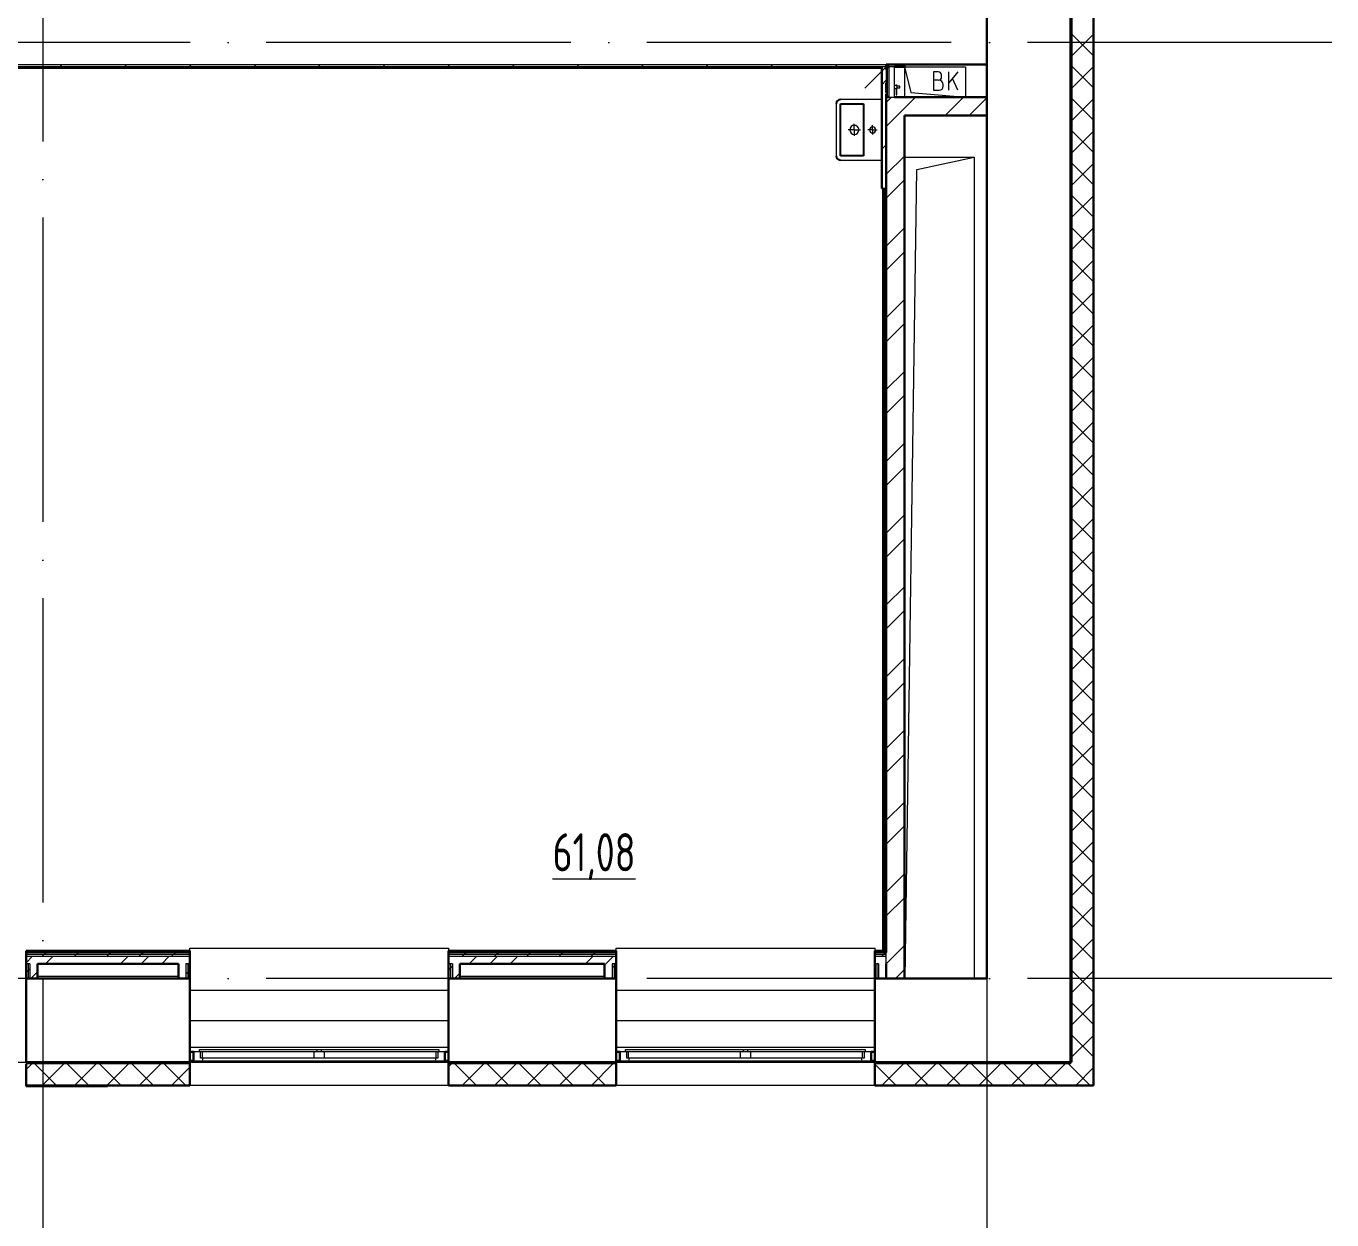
# Model space of a CAD drawing. Header units: millimetres. Extents: x -259809 to 472825, y -397243 to 31861.
# Drawn here: x -4166 to 4411, y -374417 to -366576 of the extents above; entities that cross this region are included whole.
import ezdxf

# ---------------------------------------------------------------- set-up
doc = ezdxf.new("R2010")
doc.units = ezdxf.units.MM
doc.linetypes.add('ADSK_Линия сетки', pattern=[25, 20, -2.5, 0, -2.5])
for name, color, linetype, lineweight in [('_ Окна', 252, 'Continuous', 30), ('Марки помещений', 252, 'Continuous', 20), ('Оборудование', 8, 'Continuous', 18), ('Ограждение', 252, 'Continuous', 9), ('Окна', 252, 'Continuous', 9), ('Оси', 252, 'Continuous', 9), ('Перекрытие', 252, 'Continuous', 18), ('Стены внутренние', 252, 'Continuous', 18), ('Стены наружные', 252, 'Continuous', 18), ('Стены штриховка', 7, 'Continuous', 9)]:
    doc.layers.add(name, color=color, linetype=linetype, lineweight=lineweight)
doc.layers.add('Узлы', color=252, linetype='Continuous')
doc.styles.add('GOST Common_3', font='', dxfattribs={"height": 3.5})
doc.styles.get('GOST Common_3').set_extended_font_data('GOST 2.304 type A')

# ---------------------------------------------------------------- blocks, each defined once
blk = doc.blocks.new('1 этаж')
at = {"color": 251, "lineweight": 18, "true_color": 0x636466}
for p, q in [((1604.2, -14155.3), (1645.9, -14325.6)), ((1604.2, -14155.3), (2004.2, -14155.3)), ((1824.9, -14189.8), (1794.9, -14189.8)), ((1794.9, -14189.8), (1794.9, -14309.8)), ((1848.2, -14223.1), (1848.2, -14213.1)), ((1954.9, -14189.8), (1894.9, -14261.3)), ((1894.9, -14309.8), (1894.9, -14189.8)), ((1954.9, -14309.8), (1918.9, -14232.6)), ((2004.2, -14155.3), (2004.2, -14355.3)), ((1828.2, -14243.1), (1794.9, -14243.1)), ((1794.9, -14309.8), (1831.6, -14309.8)), ((1858.2, -14283.1), (1858.2, -14273.1)), ((1645.9, -14325.6), (2004.2, -14355.3)), ((1604.2, -14750.3), (2062.2, -14750.3)), ((1685.5, -14830.4), (2062.2, -14750.3)), ((2062.2, -14750.3), (2062.2, -20145.3)), ((1608.2, -20145.3), (1685.5, -14830.4))]:
    blk.add_line(p, q, dxfattribs=at)
for centre, radius, start, end in [((1824.9, -14213.1), 23.3, 0, 90), ((1828.2, -14223.1), 20, 270, 0), ((1828.2, -14273.1), 30, 0, 90), ((1831.6, -14283.1), 26.7, 270, 0)]:
    blk.add_arc(centre, radius, start, end, dxfattribs=at)
at = {"layer": '_ Окна', "color": 251, "true_color": 0x636466}
for p, q in [((-3065.8, -20627.3), (-3090.8, -20627.3)), ((-3065.8, -20685.3), (-3065.8, -20627.3)), ((-1390.8, -20627.3), (-1415.8, -20627.3)), ((-1415.8, -20627.3), (-1415.8, -20685.3)), ((-265.8, -20627.3), (-290.8, -20627.3)), ((-265.8, -20685.3), (-265.8, -20627.3)), ((1409.2, -20627.3), (1384.2, -20627.3)), ((1384.2, -20627.3), (1384.2, -20685.3)), ((-3090.8, -20685.3), (-3065.8, -20685.3)), ((-1415.8, -20685.3), (-1390.8, -20685.3)), ((-290.8, -20685.3), (-265.8, -20685.3)), ((1384.2, -20685.3), (1409.2, -20685.3))]:
    blk.add_line(p, q, dxfattribs=at)
at = {"layer": '_ Окна', "color": 251, "lineweight": 18, "true_color": 0x636466}
for p, q in [((-3027.8, -20627.3), (-3065.8, -20627.3)), ((-3065.8, -20627.3), (-3065.8, -20685.3)), ((-3019.8, -20668.3), (-3019.8, -20627.3)), ((-3007.8, -20668.3), (-3019.8, -20668.3)), ((-3006.4, -20685.3), (-3001.8, -20668.3)), ((-1479.8, -20668.3), (-1475.2, -20685.3)), ((-1461.8, -20668.3), (-1473.8, -20668.3)), ((-1461.8, -20627.3), (-1461.8, -20668.3)), ((-1415.8, -20627.3), (-1453.8, -20627.3)), ((-1415.8, -20685.3), (-1415.8, -20627.3)), ((-227.8, -20627.3), (-265.8, -20627.3)), ((-265.8, -20627.3), (-265.8, -20685.3)), ((-219.8, -20668.3), (-219.8, -20627.3)), ((-207.8, -20668.3), (-219.8, -20668.3)), ((-206.4, -20685.3), (-201.8, -20668.3)), ((1320.2, -20668.3), (1324.8, -20685.3)), ((1338.2, -20668.3), (1326.2, -20668.3)), ((1338.2, -20627.3), (1338.2, -20668.3)), ((1384.2, -20627.3), (1346.2, -20627.3)), ((1384.2, -20685.3), (1384.2, -20627.3)), ((-3065.8, -20685.3), (-3006.4, -20685.3)), ((-1475.2, -20685.3), (-1415.8, -20685.3)), ((-265.8, -20685.3), (-206.4, -20685.3)), ((1324.8, -20685.3), (1384.2, -20685.3))]:
    blk.add_line(p, q, dxfattribs=at)
at = {"layer": 'Оборудование', "color": 251, "true_color": 0x636466}
for p, q in [((1484.2, -14155.3), (1342.8, -14296.7)), ((1484.2, -14174.3), (1484.2, -14336.3)), ((1489.7, -14174.3), (1484.2, -14174.3)), ((1492.2, -14183.3), (1490.7, -14183.3)), ((1490.8, -14183.3), (1492.2, -14183.3)), ((1491.2, -14163.3), (1491.2, -14347.4)), ((1501.9, -14162.3), (1492.2, -14162.3)), ((1501.9, -14156.2), (1501.9, -14354.4)), ((1539.2, -14155.3), (1502.8, -14155.3)), ((1539.2, -14355.3), (1539.2, -14155.3)), ((1484.2, -14258.8), (1482.2, -14258.8)), ((1482.2, -14258.8), (1482.2, -14262.8)), ((1482.2, -14323.3), (1482.2, -14262.8)), ((1482.2, -14323.3), (1482.2, -14327.3)), ((1555.1, -14279.2), (1539.2, -14279.2)), ((1539.2, -14298.5), (1555.1, -14298.5)), ((1554.6, -14275.7), (1549.6, -14275.7)), ((1549.6, -14275.7), (1549.6, -14284)), ((1549.6, -14293.6), (1549.6, -14339.5)), ((1554.6, -14284), (1554.6, -14275.7)), ((1554.6, -14339.5), (1554.6, -14293.6)), ((1555.1, -14298.5), (1555.1, -14279.2)), ((1557, -14282.7), (1555.1, -14280.7)), ((1555.1, -14296.9), (1557, -14294.9)), ((1574.5, -14282.7), (1557, -14282.7)), ((1557, -14294.9), (1557, -14282.7)), ((1557, -14294.9), (1574.5, -14294.9)), ((1574.5, -14294.9), (1574.5, -14282.7)), ((1482.2, -14327.3), (1484.2, -14327.3)), ((1484.2, -14336.3), (1489.7, -14336.3)), ((1492.2, -14327.3), (1490.7, -14327.3)), ((1492.2, -14327.3), (1490.8, -14327.3)), ((1492.2, -14348.3), (1501.9, -14348.3)), ((1502.8, -14355.3), (1539.2, -14355.3)), ((1549.6, -14339.5), (1554.6, -14339.5))]:
    blk.add_line(p, q, dxfattribs=at)
for points, knots in [([(1491.2, -14172.8), (1491.2, -14172.9), (1491.2, -14173.1), (1491.1, -14173.4), (1491, -14173.5), (1490.9, -14173.7), (1490.8, -14173.9), (1490.6, -14174), (1490.4, -14174.1), (1490.3, -14174.2), (1490, -14174.3), (1489.8, -14174.3), (1489.7, -14174.3)], [-1, -1, -1, -1, -0.833333, -0.75, -0.666667, -0.583333, -0.5, -0.416667, -0.333333, -0.25, -0.166667, 0, 0, 0, 0]), ([(1492.2, -14162.3), (1492.1, -14162.3), (1491.9, -14162.3), (1491.7, -14162.4), (1491.5, -14162.5), (1491.4, -14162.7), (1491.3, -14162.8), (1491.3, -14162.9), (1491.2, -14163.1), (1491.2, -14163.2), (1491.2, -14163.3)], [-1, -1, -1, -1, -0.833333, -0.666667, -0.541667, -0.416667, -0.333333, -0.25, -0.166667, 0, 0, 0, 0]), ([(1502.8, -14155.3), (1502.7, -14155.3), (1502.6, -14155.3), (1502.3, -14155.4), (1502.2, -14155.6), (1502, -14155.7), (1502, -14155.9), (1501.9, -14156), (1501.9, -14156.1), (1501.9, -14156.2)], [-1, -1, -1, -1, -0.833333, -0.666667, -0.5, -0.333333, -0.25, -0.166667, 0, 0, 0, 0]), ([(1489.7, -14336.3), (1489.8, -14336.3), (1490, -14336.3), (1490.3, -14336.4), (1490.4, -14336.5), (1490.6, -14336.6), (1490.8, -14336.8), (1490.9, -14336.9), (1491, -14337.1), (1491.1, -14337.3), (1491.2, -14337.5), (1491.2, -14337.7), (1491.2, -14337.8)], [0, 0, 0, 0, 0.166667, 0.25, 0.333333, 0.416667, 0.5, 0.583333, 0.666667, 0.75, 0.833333, 1, 1, 1, 1]), ([(1491.2, -14347.4), (1491.2, -14347.4), (1491.2, -14347.6), (1491.3, -14347.7), (1491.3, -14347.8), (1491.4, -14348), (1491.5, -14348.1), (1491.7, -14348.2), (1491.9, -14348.3), (1492.1, -14348.3), (1492.2, -14348.3)], [0, 0, 0, 0, 0.166667, 0.25, 0.333333, 0.416667, 0.541667, 0.666667, 0.833333, 1, 1, 1, 1]), ([(1501.9, -14354.4), (1501.9, -14354.5), (1501.9, -14354.6), (1502, -14354.8), (1502, -14354.9), (1502.2, -14355.1), (1502.3, -14355.2), (1502.6, -14355.3), (1502.7, -14355.3), (1502.8, -14355.3)], [0, 0, 0, 0, 0.166667, 0.25, 0.333333, 0.5, 0.666667, 0.833333, 1, 1, 1, 1])]:
    blk.add_open_spline(points, degree=3, knots=knots, dxfattribs=at)
at = {"layer": 'Ограждение', "color": 251, "true_color": 0x636466}
for p, q in [((-6740.8, -14165.3), (1454.2, -14165.3)), ((1459.2, -15230.3), (1464.2, -15230.3)), ((1459.2, -15230.3), (1459.2, -19963.4)), ((-3090.8, -19963.4), (-3090.8, -19945.3)), ((-3090.8, -19945.3), (-1390.8, -19945.3)), ((-1390.8, -19945.3), (-1390.8, -19963.4)), ((-290.8, -19963.4), (-290.8, -19945.3)), ((-290.8, -19945.3), (1409.2, -19945.3)), ((1409.2, -19945.3), (1409.2, -19963.4)), ((-3090.8, -20220.3), (-1390.8, -20220.3)), ((-290.8, -20220.3), (1409.2, -20220.3)), ((-3090.8, -20420.3), (-1390.8, -20420.3)), ((-290.8, -20420.3), (1409.2, -20420.3)), ((-3090.8, -20595.3), (-1390.8, -20595.3)), ((-290.8, -20595.3), (1409.2, -20595.3))]:
    blk.add_line(p, q, dxfattribs=at)
at = {"layer": 'Окна', "color": 251, "true_color": 0x636466}
for p, q in [((-3027.8, -20610.3), (-2255.8, -20610.3)), ((-3027.8, -20627.3), (-3027.8, -20610.3)), ((-2255.8, -20627.3), (-3027.8, -20627.3)), ((-3007.8, -20668.3), (-3007.8, -20627.3)), ((-2275.8, -20668.3), (-3007.8, -20668.3)), ((-2275.8, -20627.3), (-2275.8, -20668.3)), ((-2205.8, -20668.3), (-2275.8, -20668.3)), ((-2255.8, -20610.3), (-2225.8, -20610.3)), ((-2255.8, -20610.3), (-2255.8, -20627.3)), ((-2225.8, -20627.3), (-2255.8, -20627.3)), ((-2225.8, -20610.3), (-1453.8, -20610.3)), ((-2225.8, -20627.3), (-2225.8, -20610.3)), ((-1453.8, -20627.3), (-2225.8, -20627.3)), ((-2205.8, -20668.3), (-2205.8, -20627.3)), ((-1473.8, -20668.3), (-2205.8, -20668.3)), ((-1473.8, -20627.3), (-1473.8, -20668.3)), ((-1453.8, -20610.3), (-1453.8, -20627.3)), ((-227.8, -20610.3), (544.2, -20610.3)), ((-227.8, -20627.3), (-227.8, -20610.3)), ((544.2, -20627.3), (-227.8, -20627.3)), ((-207.8, -20668.3), (-207.8, -20627.3)), ((524.2, -20668.3), (-207.8, -20668.3)), ((524.2, -20627.3), (524.2, -20668.3)), ((594.2, -20668.3), (524.2, -20668.3)), ((544.2, -20610.3), (574.2, -20610.3)), ((544.2, -20610.3), (544.2, -20627.3)), ((574.2, -20627.3), (544.2, -20627.3)), ((574.2, -20610.3), (1346.2, -20610.3)), ((574.2, -20627.3), (574.2, -20610.3)), ((1346.2, -20627.3), (574.2, -20627.3)), ((594.2, -20668.3), (594.2, -20627.3)), ((1326.2, -20668.3), (594.2, -20668.3)), ((1326.2, -20627.3), (1326.2, -20668.3)), ((1346.2, -20610.3), (1346.2, -20627.3)), ((-3006.4, -20685.3), (-1475.2, -20685.3)), ((-206.4, -20685.3), (1324.8, -20685.3))]:
    blk.add_line(p, q, dxfattribs=at)
at = {"layer": 'Оси', "color": 251, "linetype": 'ADSK_Линия сетки', "ltscale": 100, "true_color": 0x636466}
for p, q in [((-4055.8, -2645.3), (-4055.8, -33771.4)), ((2144.2, -2645.3), (2144.2, -33771.4)), ((4411.5, -13995.3), (-72528.1, -13995.3)), ((4411.5, -20145.3), (-72528.1, -20145.3))]:
    blk.add_line(p, q, dxfattribs=at)
at = {"layer": 'Перекрытие', "color": 251, "ltscale": 100, "true_color": 0x636466}
for p, q in [((1604.2, -14155.3), (2004.2, -14155.3)), ((2004.2, -14155.3), (2004.2, -14355.3))]:
    blk.add_line(p, q, dxfattribs=at)
at = {"layer": 'Стены внутренние', "color": 251, "lineweight": 30, "true_color": 0x636466}
for p, q in [((2694.2, -20695.3), (2694.2, -13355.3)), ((2846.2, -20847.3), (2846.2, -13355.3)), ((2144.2, -13430.3), (2144.2, -14355.3)), ((1604.2, -14140.3), (2144.2, -14140.3)), ((2144.2, -14475.3), (2144.2, -20145.3)), ((-4165.8, -20145.3), (-4165.8, -20695.3)), ((-3165.8, -20145.3), (-4090.8, -20145.3)), ((-3090.8, -20695.3), (-3090.8, -20145.3)), ((-1390.8, -20145.3), (-1390.8, -20695.3)), ((-365.8, -20145.3), (-1315.8, -20145.3)), ((-290.8, -20695.3), (-290.8, -20145.3)), ((1409.2, -20145.3), (1409.2, -20695.3)), ((2144.2, -20145.3), (1604.2, -20145.3)), ((-4165.8, -20695.3), (-3090.8, -20695.3)), ((-4165.8, -20705.3), (-4165.8, -20847.3)), ((-3090.8, -20847.3), (-3090.8, -20705.3)), ((-1390.8, -20695.3), (-290.8, -20695.3)), ((-1390.8, -20705.3), (-1390.8, -20847.3)), ((-290.8, -20847.3), (-290.8, -20705.3)), ((1409.2, -20695.3), (2694.2, -20695.3)), ((1409.2, -20705.3), (1409.2, -20847.3)), ((-4165.8, -20847.3), (-3090.8, -20847.3)), ((-1390.8, -20847.3), (-290.8, -20847.3)), ((1409.2, -20847.3), (2846.2, -20847.3))]:
    blk.add_line(p, q, dxfattribs=at)
at = {"layer": 'Стены внутренние', "color": 251, "linetype": 'Continuous', "lineweight": 9, "true_color": 0x636466}
for p, q in [((2844.2, -14080.7), (2704.2, -13940.7)), ((2704.2, -14084.1), (2844.2, -13944.1)), ((2844.2, -14292.8), (2704.2, -14152.8)), ((2704.2, -14296.2), (2844.2, -14156.2)), ((2844.2, -14231.2), (2846.2, -14231.2)), ((2844.2, -14504.9), (2704.2, -14364.9)), ((2704.2, -14508.3), (2844.2, -14368.3)), ((2844.2, -14717.1), (2704.2, -14577.1)), ((2704.2, -14720.5), (2844.2, -14580.5)), ((2844.2, -14637.6), (2846.2, -14637.6)), ((2844.2, -14929.2), (2704.2, -14789.2)), ((2704.2, -14932.6), (2844.2, -14792.6)), ((2844.2, -15141.3), (2704.2, -15001.3)), ((2704.2, -15144.7), (2844.2, -15004.7)), ((2844.2, -14942.4), (2846.2, -14942.4)), ((2846.2, -15031), (2844.2, -15034.5)), ((2846.2, -15043.3), (2844.2, -15039.9)), ((2844.2, -15353.5), (2704.2, -15213.5)), ((2704.2, -15356.9), (2844.2, -15216.9)), ((2844.2, -15348.8), (2846.2, -15348.8)), ((2844.2, -15565.6), (2704.2, -15425.6)), ((2704.2, -15569), (2844.2, -15429)), ((2844.2, -15777.7), (2704.2, -15637.7)), ((2704.2, -15781.1), (2844.2, -15641.1)), ((2844.2, -15755.2), (2846.2, -15755.2)), ((2844.2, -15989.9), (2704.2, -15849.9)), ((2704.2, -15993.2), (2844.2, -15853.2)), ((2844.2, -16202), (2704.2, -16062)), ((2704.2, -16205.4), (2844.2, -16065.4)), ((2844.2, -16060), (2846.2, -16060)), ((2844.2, -16414.1), (2704.2, -16274.1)), ((2704.2, -16417.5), (2844.2, -16277.5)), ((2844.2, -16466.4), (2846.2, -16466.4)), ((2844.2, -16626.2), (2704.2, -16486.2)), ((2704.2, -16629.6), (2844.2, -16489.6)), ((2844.2, -16838.4), (2704.2, -16698.4)), ((2704.2, -16841.8), (2844.2, -16701.8)), ((2844.2, -16872.8), (2846.2, -16872.8)), ((2844.2, -17050.5), (2704.2, -16910.5)), ((2704.2, -17053.9), (2844.2, -16913.9)), ((2844.2, -17262.6), (2704.2, -17122.6)), ((2704.2, -17266), (2844.2, -17126)), ((2844.2, -17177.6), (2846.2, -17177.6)), ((2844.2, -17474.8), (2704.2, -17334.8)), ((2704.2, -17478.2), (2844.2, -17338.2)), ((2844.2, -17686.9), (2704.2, -17546.9)), ((2704.2, -17690.3), (2844.2, -17550.3)), ((2844.2, -17584), (2846.2, -17584)), ((2844.2, -17899), (2704.2, -17759)), ((2704.2, -17902.4), (2844.2, -17762.4)), ((2844.2, -18111.2), (2704.2, -17971.2)), ((2704.2, -18114.6), (2844.2, -17974.6)), ((2844.2, -17990.4), (2846.2, -17990.4)), ((2846, -18079.3), (2844.2, -18082.5)), ((2846.2, -18091.3), (2844.2, -18087.9)), ((2844.2, -18323.3), (2704.2, -18183.3)), ((2704.2, -18326.7), (2844.2, -18186.7)), ((2844.2, -18295.2), (2846.2, -18295.2)), ((2844.2, -18535.4), (2704.2, -18395.4)), ((2704.2, -18538.8), (2844.2, -18398.8)), ((2844.2, -18747.6), (2704.2, -18607.6)), ((2704.2, -18751), (2844.2, -18611)), ((2846.2, -18688.6), (2844.2, -18692.1)), ((2846.2, -18700.9), (2844.2, -18697.5)), ((2844.2, -18701.6), (2846.2, -18701.6)), ((2844.2, -18959.7), (2704.2, -18819.7)), ((2704.2, -18963.1), (2844.2, -18823.1)), ((2844.2, -19171.8), (2704.2, -19031.8)), ((2704.2, -19175.2), (2844.2, -19035.2)), ((2844.2, -19108), (2846.2, -19108)), ((2844.2, -19384), (2704.2, -19244)), ((2704.2, -19387.4), (2844.2, -19247.4)), ((2844.2, -19596.1), (2704.2, -19456.1)), ((2704.2, -19599.5), (2844.2, -19459.5)), ((2844.2, -19412.8), (2846.2, -19412.8)), ((2846.2, -19501.4), (2844.2, -19504.9)), ((2844.2, -19808.2), (2704.2, -19668.2)), ((2704.2, -19811.6), (2844.2, -19671.6)), ((2844.2, -20020.4), (2704.2, -19880.4)), ((2704.2, -20023.8), (2844.2, -19883.8)), ((2844.2, -19819.2), (2846.2, -19819.2)), ((2844.2, -20232.5), (2704.2, -20092.5)), ((2704.2, -20235.9), (2844.2, -20095.9)), ((2844.2, -20225.6), (2846.2, -20225.6)), ((2844.2, -20444.6), (2704.2, -20304.6)), ((2704.2, -20448), (2844.2, -20308)), ((2844.2, -20656.8), (2704.2, -20516.8)), ((2704.2, -20660.2), (2844.2, -20520.2)), ((2844.2, -20530.4), (2846.2, -20530.4)), ((-4165.8, -20741.9), (-4129.2, -20705.3)), ((-3967.6, -20845.3), (-4107.6, -20705.3)), ((-4057.1, -20845.3), (-3917.1, -20705.3)), ((-3755.5, -20845.3), (-3895.5, -20705.3)), ((-3844.9, -20845.3), (-3704.9, -20705.3)), ((-3543.3, -20845.3), (-3683.3, -20705.3)), ((-3632.8, -20845.3), (-3492.8, -20705.3)), ((-3331.2, -20845.3), (-3471.2, -20705.3)), ((-3420.7, -20845.3), (-3280.7, -20705.3)), ((-3119.1, -20845.3), (-3259.1, -20705.3)), ((-3208.5, -20845.3), (-3090.8, -20727.6)), ((-1390.8, -20724.6), (-1371.5, -20705.3)), ((-1209.9, -20845.3), (-1349.9, -20705.3)), ((-1299.3, -20845.3), (-1159.3, -20705.3)), ((-997.8, -20845.3), (-1137.8, -20705.3)), ((-1087.2, -20845.3), (-947.2, -20705.3)), ((-785.6, -20845.3), (-925.6, -20705.3)), ((-875.1, -20845.3), (-735.1, -20705.3)), ((-573.5, -20845.3), (-713.5, -20705.3)), ((-662.9, -20845.3), (-522.9, -20705.3)), ((-361.4, -20845.3), (-501.4, -20705.3)), ((-450.8, -20845.3), (-310.8, -20705.3)), ((1547.8, -20845.3), (1409.2, -20706.7)), ((1458.4, -20845.3), (1598.4, -20705.3)), ((1760, -20845.3), (1620, -20705.3)), ((1670.5, -20845.3), (1810.5, -20705.3)), ((1972.1, -20845.3), (1832.1, -20705.3)), ((1882.6, -20845.3), (2022.6, -20705.3)), ((2184.2, -20845.3), (2044.2, -20705.3)), ((2094.8, -20845.3), (2234.8, -20705.3)), ((2396.4, -20845.3), (2256.4, -20705.3)), ((2306.9, -20845.3), (2446.9, -20705.3)), ((2608.5, -20845.3), (2468.5, -20705.3)), ((2519, -20845.3), (2659, -20705.3)), ((2820.6, -20845.3), (2680.6, -20705.3)), ((2731.2, -20845.3), (2844.2, -20732.3)), ((-292.8, -20835.2), (-290.8, -20835.2)), ((-4147.9, -20845.9), (-4148.7, -20847.3)), ((-4126.8, -20847.3), (-4128, -20845.3)), ((-3540.2, -20847.3), (-3541.4, -20845.3)), ((-1331.9, -20845.3), (-1333.1, -20847.3)), ((-510.7, -20845.3), (-511.8, -20847.3)), ((1483.7, -20845.3), (1482.6, -20847.3)), ((1739.1, -20847.3), (1737.9, -20845.3)), ((2304.9, -20845.3), (2303.8, -20847.3)), ((2325.6, -20847.3), (2324.5, -20845.3)), ((2539.6, -20845.3), (2538.4, -20847.3))]:
    blk.add_line(p, q, dxfattribs=at)
at = {"layer": 'Стены внутренние', "color": 251, "true_color": 0x636466}
for p, q in [((-4670.8, -14140.3), (1484.2, -14140.3)), ((-1390.8, -20695.3), (-3090.8, -20695.3)), ((1409.2, -20695.3), (-290.8, -20695.3)), ((-1390.8, -20847.3), (-3090.8, -20847.3)), ((1409.2, -20847.3), (-290.8, -20847.3))]:
    blk.add_line(p, q, dxfattribs=at)
at = {"layer": 'Стены наружные', "color": 251, "linetype": 'Continuous', "lineweight": 9, "true_color": 0x636466}
for p, q in [((2704.2, -13905.6), (2694.2, -13905.6)), ((2704.2, -14005.6), (2694.2, -14005.6)), ((-3943.1, -14155.3), (-3928.1, -14140.3)), ((-3518.9, -14155.3), (-3503.9, -14140.3)), ((-3094.6, -14155.3), (-3079.6, -14140.3)), ((-2670.4, -14155.3), (-2655.4, -14140.3)), ((-2246.1, -14155.3), (-2231.1, -14140.3)), ((-1821.8, -14155.3), (-1806.8, -14140.3)), ((-1397.6, -14155.3), (-1382.6, -14140.3)), ((-973.3, -14155.3), (-958.3, -14140.3)), ((-549, -14155.3), (-534, -14140.3)), ((-124.8, -14155.3), (-109.8, -14140.3)), ((299.5, -14155.3), (314.5, -14140.3)), ((723.8, -14155.3), (738.8, -14140.3)), ((1148, -14155.3), (1163, -14140.3)), ((2704.2, -14105.6), (2694.2, -14105.6)), ((-4160.3, -14160.3), (-4155.3, -14155.3)), ((-4089.6, -14160.3), (-4084.6, -14155.3)), ((-4018.9, -14160.3), (-4013.9, -14155.3)), ((-3948.1, -14160.3), (-3943.1, -14155.3)), ((-3877.4, -14160.3), (-3872.4, -14155.3)), ((-3806.7, -14160.3), (-3801.7, -14155.3)), ((-3736, -14160.3), (-3731, -14155.3)), ((-3665.3, -14160.3), (-3660.3, -14155.3)), ((-3594.6, -14160.3), (-3589.6, -14155.3)), ((-3523.9, -14160.3), (-3518.9, -14155.3)), ((-3453.2, -14160.3), (-3448.2, -14155.3)), ((-3382.5, -14160.3), (-3377.5, -14155.3)), ((-3311.8, -14160.3), (-3306.8, -14155.3)), ((-3241, -14160.3), (-3236, -14155.3)), ((-3170.3, -14160.3), (-3165.3, -14155.3)), ((-3099.6, -14160.3), (-3094.6, -14155.3)), ((-3028.9, -14160.3), (-3023.9, -14155.3)), ((-2958.2, -14160.3), (-2953.2, -14155.3)), ((-2887.5, -14160.3), (-2882.5, -14155.3)), ((-2816.8, -14160.3), (-2811.8, -14155.3)), ((-2746.1, -14160.3), (-2741.1, -14155.3)), ((-2675.4, -14160.3), (-2670.4, -14155.3)), ((-2604.6, -14160.3), (-2599.6, -14155.3)), ((-2533.9, -14160.3), (-2528.9, -14155.3)), ((-2463.2, -14160.3), (-2458.2, -14155.3)), ((-2392.5, -14160.3), (-2387.5, -14155.3)), ((-2321.8, -14160.3), (-2316.8, -14155.3)), ((-2251.1, -14160.3), (-2246.1, -14155.3)), ((-2180.4, -14160.3), (-2175.4, -14155.3)), ((-2109.7, -14160.3), (-2104.7, -14155.3)), ((-2039, -14160.3), (-2034, -14155.3)), ((-1968.2, -14160.3), (-1963.2, -14155.3)), ((-1897.5, -14160.3), (-1892.5, -14155.3)), ((-1826.8, -14160.3), (-1821.8, -14155.3)), ((-1756.1, -14160.3), (-1751.1, -14155.3)), ((-1685.4, -14160.3), (-1680.4, -14155.3)), ((-1614.7, -14160.3), (-1609.7, -14155.3)), ((-1544, -14160.3), (-1539, -14155.3)), ((-1473.3, -14160.3), (-1468.3, -14155.3)), ((-1402.6, -14160.3), (-1397.6, -14155.3)), ((-1331.9, -14160.3), (-1326.9, -14155.3)), ((-1261.1, -14160.3), (-1256.1, -14155.3)), ((-1190.4, -14160.3), (-1185.4, -14155.3)), ((-1119.7, -14160.3), (-1114.7, -14155.3)), ((-1049, -14160.3), (-1044, -14155.3)), ((-978.3, -14160.3), (-973.3, -14155.3)), ((-907.6, -14160.3), (-902.6, -14155.3)), ((-836.9, -14160.3), (-831.9, -14155.3)), ((-766.2, -14160.3), (-761.2, -14155.3)), ((-695.5, -14160.3), (-690.5, -14155.3)), ((-624.7, -14160.3), (-619.7, -14155.3)), ((-554, -14160.3), (-549, -14155.3)), ((-483.3, -14160.3), (-478.3, -14155.3)), ((-412.6, -14160.3), (-407.6, -14155.3)), ((-341.9, -14160.3), (-336.9, -14155.3)), ((-271.2, -14160.3), (-266.2, -14155.3)), ((-200.5, -14160.3), (-195.5, -14155.3)), ((-129.8, -14160.3), (-124.8, -14155.3)), ((-59.1, -14160.3), (-54.1, -14155.3)), ((11.6, -14160.3), (16.6, -14155.3)), ((82.4, -14160.3), (87.4, -14155.3)), ((153.1, -14160.3), (158.1, -14155.3)), ((223.8, -14160.3), (228.8, -14155.3)), ((294.5, -14160.3), (299.5, -14155.3)), ((365.2, -14160.3), (370.2, -14155.3)), ((435.9, -14160.3), (440.9, -14155.3)), ((506.6, -14160.3), (511.6, -14155.3)), ((577.3, -14160.3), (582.3, -14155.3)), ((648, -14160.3), (653, -14155.3)), ((718.8, -14160.3), (723.8, -14155.3)), ((789.5, -14160.3), (794.5, -14155.3)), ((860.2, -14160.3), (865.2, -14155.3)), ((930.9, -14160.3), (935.9, -14155.3)), ((1001.6, -14160.3), (1006.6, -14155.3)), ((1072.3, -14160.3), (1077.3, -14155.3)), ((1143, -14160.3), (1148, -14155.3)), ((1213.7, -14160.3), (1218.7, -14155.3)), ((1284.4, -14160.3), (1289.4, -14155.3)), ((1355.2, -14160.3), (1360.2, -14155.3)), ((1425.9, -14160.3), (1430.9, -14155.3)), ((2704.2, -14205.6), (2694.2, -14205.6)), ((1454.2, -14273.4), (1484.2, -14243.4)), ((2704.2, -14305.6), (2694.2, -14305.6)), ((1484.2, -14390.8), (1519.7, -14355.3)), ((1604.2, -14428), (1676.9, -14355.3)), ((1871.2, -14475.3), (1991.2, -14355.3)), ((2028.3, -14475.3), (2144.2, -14359.4)), ((2704.2, -14405.6), (2694.2, -14405.6)), ((1484.2, -14548), (1604.2, -14428)), ((2704.2, -14505.6), (2694.2, -14505.6)), ((2704.2, -14605.6), (2694.2, -14605.6)), ((1454.2, -14697.7), (1484.2, -14667.7)), ((1484.2, -14862.3), (1604.2, -14742.3)), ((2704.2, -14705.6), (2694.2, -14705.6)), ((2704.2, -14805.6), (2694.2, -14805.6)), ((1484.2, -15019.4), (1604.2, -14899.4)), ((2704.2, -14905.6), (2694.2, -14905.6)), ((1464.2, -14970.5), (1469.2, -14965.5)), ((1480.2, -19968.4), (1480.2, -14955.3)), ((2704.2, -15005.6), (2694.2, -15005.6)), ((1464.2, -15041.2), (1469.2, -15036.2)), ((1464.2, -15111.9), (1469.2, -15106.9)), ((1464.2, -15182.6), (1469.2, -15177.6)), ((2704.2, -15105.6), (2694.2, -15105.6)), ((1464.2, -15253.3), (1469.2, -15248.3)), ((1484.2, -15333.8), (1604.2, -15213.8)), ((2704.2, -15205.6), (2694.2, -15205.6)), ((1464.2, -15324.1), (1469.2, -15319.1)), ((2704.2, -15305.6), (2694.2, -15305.6)), ((1464.2, -15394.8), (1469.2, -15389.8)), ((1484.2, -15490.9), (1604.2, -15370.9)), ((2704.2, -15405.6), (2694.2, -15405.6)), ((1464.2, -15465.5), (1469.2, -15460.5)), ((2704.2, -15505.6), (2694.2, -15505.6)), ((1464.2, -15536.2), (1469.2, -15531.2)), ((1464.2, -15606.9), (1469.2, -15601.9)), ((2704.2, -15605.6), (2694.2, -15605.6)), ((1464.2, -15677.6), (1469.2, -15672.6)), ((1484.2, -15805.2), (1604.2, -15685.2)), ((1464.2, -15748.3), (1469.2, -15743.3)), ((2704.2, -15705.6), (2694.2, -15705.6)), ((1464.2, -15819), (1469.2, -15814)), ((1484.2, -15962.4), (1604.2, -15842.4)), ((2704.2, -15805.6), (2694.2, -15805.6)), ((1464.2, -15889.7), (1469.2, -15884.7)), ((2704.2, -15905.6), (2694.2, -15905.6)), ((1464.2, -15960.5), (1469.2, -15955.5)), ((1464.2, -16031.2), (1469.2, -16026.2)), ((2704.2, -16005.6), (2694.2, -16005.6)), ((1464.2, -16101.9), (1469.2, -16096.9)), ((2704.2, -16105.6), (2694.2, -16105.6)), ((1464.2, -16172.6), (1469.2, -16167.6)), ((1484.2, -16276.7), (1604.2, -16156.7)), ((2704.2, -16205.6), (2694.2, -16205.6)), ((1464.2, -16243.3), (1469.2, -16238.3)), ((1464.2, -16314), (1469.2, -16309)), ((1464.2, -16384.7), (1469.2, -16379.7)), ((1484.2, -16433.8), (1604.2, -16313.8)), ((2704.2, -16305.6), (2694.2, -16305.6)), ((1464.2, -16455.4), (1469.2, -16450.4)), ((2704.2, -16405.6), (2694.2, -16405.6)), ((1464.2, -16526.1), (1469.2, -16521.1)), ((2704.2, -16505.6), (2694.2, -16505.6)), ((1464.2, -16596.9), (1469.2, -16591.9)), ((1484.2, -16748.1), (1604.2, -16628.1)), ((2704.2, -16605.6), (2694.2, -16605.6)), ((1464.2, -16667.6), (1469.2, -16662.6)), ((2704.2, -16705.6), (2694.2, -16705.6)), ((1464.2, -16738.3), (1469.2, -16733.3)), ((1464.2, -16809), (1469.2, -16804)), ((1484.2, -16905.3), (1604.2, -16785.3)), ((2704.2, -16805.6), (2694.2, -16805.6)), ((1464.2, -16879.7), (1469.2, -16874.7)), ((1464.2, -16950.4), (1469.2, -16945.4)), ((2704.2, -16905.6), (2694.2, -16905.6)), ((1464.2, -17021.1), (1469.2, -17016.1)), ((2704.2, -17005.6), (2694.2, -17005.6)), ((1464.2, -17091.8), (1469.2, -17086.8)), ((1484.2, -17219.6), (1604.2, -17099.6)), ((2704.2, -17105.6), (2694.2, -17105.6)), ((1464.2, -17162.5), (1469.2, -17157.5)), ((1464.2, -17233.2), (1469.2, -17228.2)), ((2704.2, -17205.6), (2694.2, -17205.6)), ((1464.2, -17304), (1469.2, -17299)), ((1484.2, -17376.8), (1604.2, -17256.8)), ((2704.2, -17305.6), (2694.2, -17305.6)), ((1464.2, -17374.7), (1469.2, -17369.7)), ((2704.2, -17405.6), (2694.2, -17405.6)), ((1464.2, -17445.4), (1469.2, -17440.4)), ((1464.2, -17516.1), (1469.2, -17511.1)), ((1464.2, -17586.8), (1469.2, -17581.8)), ((1484.2, -17691.1), (1604.2, -17571.1)), ((2704.2, -17505.6), (2694.2, -17505.6)), ((1464.2, -17657.5), (1469.2, -17652.5)), ((2704.2, -17605.6), (2694.2, -17605.6)), ((1464.2, -17728.2), (1469.2, -17723.2)), ((1484.2, -17848.2), (1604.2, -17728.2)), ((2704.2, -17705.6), (2694.2, -17705.6)), ((1464.2, -17798.9), (1469.2, -17793.9)), ((2704.2, -17805.6), (2694.2, -17805.6)), ((1464.2, -17869.6), (1469.2, -17864.6)), ((2704.2, -17905.6), (2694.2, -17905.6)), ((1464.2, -17940.4), (1469.2, -17935.4)), ((1464.2, -18011.1), (1469.2, -18006.1)), ((2704.2, -18005.6), (2694.2, -18005.6)), ((1464.2, -18081.8), (1469.2, -18076.8)), ((1484.2, -18162.5), (1604.2, -18042.5)), ((1464.2, -18152.5), (1469.2, -18147.5)), ((2704.2, -18105.6), (2694.2, -18105.6)), ((1464.2, -18223.2), (1469.2, -18218.2)), ((1484.2, -18319.7), (1604.2, -18199.7)), ((2704.2, -18205.6), (2694.2, -18205.6)), ((1464.2, -18293.9), (1469.2, -18288.9)), ((2704.2, -18305.6), (2694.2, -18305.6)), ((1464.2, -18364.6), (1469.2, -18359.6)), ((1464.2, -18435.3), (1469.2, -18430.3)), ((2704.2, -18405.6), (2694.2, -18405.6)), ((1464.2, -18506), (1469.2, -18501)), ((1484.2, -18634), (1604.2, -18514)), ((2704.2, -18505.6), (2694.2, -18505.6)), ((1464.2, -18576.8), (1469.2, -18571.8)), ((2704.2, -18605.6), (2694.2, -18605.6)), ((1464.2, -18647.5), (1469.2, -18642.5)), ((1484.2, -18791.2), (1604.2, -18671.2)), ((1464.2, -18718.2), (1469.2, -18713.2)), ((1464.2, -18788.9), (1469.2, -18783.9)), ((2704.2, -18705.6), (2694.2, -18705.6)), ((1464.2, -18859.6), (1469.2, -18854.6)), ((2704.2, -18805.6), (2694.2, -18805.6)), ((1464.2, -18930.3), (1469.2, -18925.3)), ((2704.2, -18905.6), (2694.2, -18905.6)), ((1464.2, -19001), (1469.2, -18996)), ((1484.2, -19105.5), (1604.2, -18985.5)), ((2704.2, -19005.6), (2694.2, -19005.6)), ((1464.2, -19071.7), (1469.2, -19066.7)), ((2704.2, -19105.6), (2694.2, -19105.6)), ((1464.2, -19142.4), (1469.2, -19137.4)), ((1464.2, -19213.1), (1469.2, -19208.1)), ((1484.2, -19262.6), (1604.2, -19142.6)), ((2704.2, -19205.6), (2694.2, -19205.6)), ((1464.2, -19283.9), (1469.2, -19278.9)), ((1464.2, -19354.6), (1469.2, -19349.6)), ((2704.2, -19305.6), (2694.2, -19305.6)), ((1464.2, -19425.3), (1469.2, -19420.3)), ((1484.2, -19576.9), (1604.2, -19456.9)), ((2704.2, -19405.6), (2694.2, -19405.6)), ((1464.2, -19496), (1469.2, -19491)), ((2704.2, -19505.6), (2694.2, -19505.6)), ((1464.2, -19566.7), (1469.2, -19561.7)), ((1464.2, -19637.4), (1469.2, -19632.4)), ((1484.2, -19734.1), (1604.2, -19614.1)), ((2704.2, -19605.6), (2694.2, -19605.6)), ((1464.2, -19708.1), (1469.2, -19703.1)), ((2704.2, -19705.6), (2694.2, -19705.6)), ((1464.2, -19778.8), (1469.2, -19773.8)), ((2704.2, -19805.6), (2694.2, -19805.6)), ((1464.2, -19849.5), (1469.2, -19844.5)), ((-4165.8, -19964.1), (-4165.1, -19963.4)), ((-4099.4, -19968.4), (-4094.4, -19963.4)), ((-4046.2, -19985.9), (-4033.7, -19973.4)), ((-4028.7, -19968.4), (-4023.7, -19963.4)), ((-3958, -19968.4), (-3953, -19963.4)), ((-3887.2, -19968.4), (-3882.2, -19963.4)), ((-3834, -19985.9), (-3821.5, -19973.4)), ((-3821.5, -19973.4), (-3816.5, -19968.4)), ((-3816.5, -19968.4), (-3811.5, -19963.4)), ((-3745.8, -19968.4), (-3740.8, -19963.4)), ((-3675.1, -19968.4), (-3670.1, -19963.4)), ((-3621.9, -19985.9), (-3609.4, -19973.4)), ((-3604.4, -19968.4), (-3599.4, -19963.4)), ((-3533.7, -19968.4), (-3528.7, -19963.4)), ((-3463, -19968.4), (-3458, -19963.4)), ((-3409.8, -19985.9), (-3397.3, -19973.4)), ((-3397.3, -19973.4), (-3392.3, -19968.4)), ((-3392.3, -19968.4), (-3387.3, -19963.4)), ((-3321.6, -19968.4), (-3316.6, -19963.4)), ((-3250.8, -19968.4), (-3245.8, -19963.4)), ((-3197.6, -19985.9), (-3185.1, -19973.4)), ((-3180.1, -19968.4), (-3175.1, -19963.4)), ((-3109.4, -19968.4), (-3104.4, -19963.4)), ((-1341.7, -19968.4), (-1336.7, -19963.4)), ((-1288.4, -19985.9), (-1275.9, -19973.4)), ((-1275.9, -19973.4), (-1270.9, -19968.4)), ((-1270.9, -19968.4), (-1265.9, -19963.4)), ((-1200.2, -19968.4), (-1195.2, -19963.4)), ((-1129.5, -19968.4), (-1124.5, -19963.4)), ((-1076.3, -19985.9), (-1063.8, -19973.4)), ((-1058.8, -19968.4), (-1053.8, -19963.4)), ((-988.1, -19968.4), (-983.1, -19963.4)), ((-917.4, -19968.4), (-912.4, -19963.4)), ((-864.2, -19985.9), (-851.7, -19973.4)), ((-851.7, -19973.4), (-846.7, -19968.4)), ((-846.7, -19968.4), (-841.7, -19963.4)), ((-776, -19968.4), (-771, -19963.4)), ((-705.3, -19968.4), (-700.3, -19963.4)), ((-652.1, -19985.9), (-639.6, -19973.4)), ((-634.6, -19968.4), (-629.6, -19963.4)), ((-563.8, -19968.4), (-558.8, -19963.4)), ((-493.1, -19968.4), (-488.1, -19963.4)), ((-439.9, -19985.9), (-427.4, -19973.4)), ((-427.4, -19973.4), (-422.4, -19968.4)), ((-422.4, -19968.4), (-417.4, -19963.4)), ((-351.7, -19968.4), (-346.7, -19963.4)), ((1416.1, -19968.4), (1421.1, -19963.4)), ((1464.2, -19920.3), (1469.2, -19915.3)), ((1469.3, -19985.9), (1481.8, -19973.4)), ((1484.2, -20048.4), (1604.2, -19928.4)), ((2704.2, -19905.6), (2694.2, -19905.6)), ((-4165.8, -20040.8), (-4123.4, -19998.4)), ((-4058.7, -19998.4), (-4046.2, -19985.9)), ((-4038.4, -20048.4), (-3988.4, -19998.4)), ((-3846.5, -19998.4), (-3834, -19985.9)), ((-3634.4, -19998.4), (-3621.9, -19985.9)), ((-3545, -20048.4), (-3495, -19998.4)), ((-3422.3, -19998.4), (-3409.8, -19985.9)), ((-3410, -20048.4), (-3360, -19998.4)), ((-3275.1, -20048.4), (-3225.1, -19998.4)), ((-3210.1, -19998.4), (-3197.6, -19985.9)), ((-1378.3, -20075.7), (-1365.8, -20063.2)), ((-1300.9, -19998.4), (-1288.4, -19985.9)), ((-1255, -20048.4), (-1205, -19998.4)), ((-1120.1, -20048.4), (-1070.1, -19998.4)), ((-1088.8, -19998.4), (-1076.3, -19985.9)), ((-985.1, -20048.4), (-935.1, -19998.4)), ((-876.7, -19998.4), (-864.2, -19985.9)), ((-664.6, -19998.4), (-652.1, -19985.9)), ((-491.7, -20048.4), (-441.7, -19998.4)), ((-452.4, -19998.4), (-439.9, -19985.9)), ((-365.8, -20057.4), (-356.8, -20048.4)), ((-356.8, -20048.4), (-306.8, -19998.4)), ((-315.8, -20073.9), (-303.3, -20061.4)), ((-303.3, -20061.4), (-290.8, -20048.9)), ((1456.8, -19998.4), (1469.3, -19985.9)), ((2704.2, -20005.6), (2694.2, -20005.6)), ((-4165.8, -20105.5), (-4153.3, -20093)), ((-4153.3, -20093), (-4140.8, -20080.5)), ((-4135.3, -20145.3), (-4090.8, -20100.8)), ((-3115.8, -20116.2), (-3103.3, -20103.7)), ((-3103.3, -20103.7), (-3090.8, -20091.2)), ((-1390.8, -20088.2), (-1378.3, -20075.7)), ((-1351.9, -20145.3), (-1315.8, -20109.2)), ((-318.7, -20145.3), (-315.8, -20142.4)), ((1544.4, -20145.3), (1604.2, -20085.5)), ((2704.2, -20105.6), (2694.2, -20105.6)), ((2704.2, -20205.6), (2694.2, -20205.6)), ((2704.2, -20305.6), (2694.2, -20305.6)), ((2704.2, -20405.6), (2694.2, -20405.6)), ((2704.2, -20505.6), (2694.2, -20505.6)), ((2704.2, -20605.6), (2694.2, -20605.6)), ((-4148.7, -20847.3), (-4151.6, -20852.3)), ((-4124.2, -20851.8), (-4126.8, -20847.3))]:
    blk.add_line(p, q, dxfattribs=at)
at = {"layer": 'Стены наружные', "color": 251, "lineweight": 30, "true_color": 0x636466}
for p, q in [((1604.2, -14140.3), (1484.2, -14140.3)), ((1484.2, -14174.3), (1484.2, -14140.3)), ((1604.2, -14155.3), (1604.2, -14140.3)), ((-6750.8, -14160.3), (1454.2, -14160.3)), ((1454.2, -14160.3), (1454.2, -14955.3)), ((1484.2, -14155.3), (1502.6, -14155.3)), ((1539.2, -14155.3), (1604.2, -14155.3)), ((1484.2, -19973.4), (1484.2, -14336.3)), ((1502.6, -14355.3), (1484.2, -14355.3)), ((2144.2, -14355.3), (1539.2, -14355.3)), ((2144.2, -14475.3), (2144.2, -14355.3)), ((1604.2, -20145.3), (1604.2, -14475.3)), ((1604.2, -14475.3), (2144.2, -14475.3)), ((1454.2, -14955.3), (1464.2, -14955.3)), ((1464.2, -14955.3), (1464.2, -19963.4)), ((1469.2, -14955.3), (1469.2, -19968.4)), ((-4165.8, -19963.4), (-4165.8, -20145.3)), ((-3090.8, -19963.4), (-4165.8, -19963.4)), ((-3090.8, -20145.3), (-3090.8, -19963.4)), ((-1390.8, -19963.4), (-1390.8, -20145.3)), ((-290.8, -19963.4), (-1390.8, -19963.4)), ((-290.8, -20145.3), (-290.8, -19963.4)), ((1409.2, -19963.4), (1409.2, -20145.3)), ((1464.2, -19963.4), (1409.2, -19963.4)), ((1469.2, -19968.4), (1464.2, -19968.4)), ((-4090.8, -20048.4), (-3165.8, -20048.4)), ((-4090.8, -20145.3), (-4090.8, -20048.4)), ((-3165.8, -20048.4), (-3165.8, -20145.3)), ((-1315.8, -20048.4), (-365.8, -20048.4)), ((-1315.8, -20145.3), (-1315.8, -20048.4)), ((-365.8, -20048.4), (-365.8, -20145.3)), ((1484.2, -20048.4), (1484.2, -20145.3)), ((-4165.8, -20145.3), (-4090.8, -20145.3)), ((-3165.8, -20145.3), (-3090.8, -20145.3)), ((-1390.8, -20145.3), (-1315.8, -20145.3)), ((-365.8, -20145.3), (-290.8, -20145.3)), ((1409.2, -20145.3), (1604.2, -20145.3)), ((-3090.8, -20695.3), (-4165.8, -20695.3)), ((-3090.8, -20705.3), (-3090.8, -20695.3)), ((-290.8, -20695.3), (-1390.8, -20695.3)), ((-1390.8, -20695.3), (-1390.8, -20705.3)), ((-290.8, -20705.3), (-290.8, -20695.3)), ((2694.2, -20695.3), (1409.2, -20695.3)), ((1409.2, -20695.3), (1409.2, -20705.3)), ((-3630.8, -20847.3), (-4165.8, -20847.3)), ((-4165.8, -20847.3), (-4165.8, -20852.3)), ((-4165.8, -20852.3), (-3630.8, -20852.3)), ((-3630.8, -20852.3), (-3630.8, -20847.3))]:
    blk.add_line(p, q, dxfattribs=at)
at = {"layer": 'Стены наружные', "color": 251, "true_color": 0x636466}
for p, q in [((1604.2, -14155.3), (1604.2, -14355.3)), ((-4090.8, -20130.3), (-3165.8, -20130.3)), ((-1315.8, -20130.3), (-365.8, -20130.3)), ((-5865.8, -20695.3), (-4165.8, -20695.3)), ((-3090.8, -20695.3), (-1390.8, -20695.3)), ((-290.8, -20695.3), (1409.2, -20695.3))]:
    blk.add_line(p, q, dxfattribs=at)
at = {"layer": 'Стены штриховка', "color": 251, "true_color": 0x636466}
for p, q in [((2704.2, -13355.3), (2704.2, -20695.3)), ((2844.2, -20847.3), (2844.2, -13357.3)), ((1484.2, -14155.3), (-6750.8, -14155.3)), ((1454.2, -14160.3), (1454.2, -14155.3)), ((1484.2, -14955.3), (1464.2, -14955.3)), ((-3090.8, -19968.4), (-4165.8, -19968.4)), ((-4165.8, -19973.4), (-3090.8, -19973.4)), ((-290.8, -19968.4), (-1390.8, -19968.4)), ((-1390.8, -19973.4), (-290.8, -19973.4)), ((1464.2, -19968.4), (1409.2, -19968.4)), ((1409.2, -19973.4), (1484.2, -19973.4)), ((1469.2, -19968.4), (1484.2, -19968.4)), ((1484.2, -20048.4), (1484.2, -19973.4)), ((-4165.8, -19985.9), (-3090.8, -19985.9)), ((-4165.8, -19998.4), (-3090.8, -19998.4)), ((-4140.8, -20048.4), (-4165.8, -20048.4)), ((-4153.3, -20048.4), (-4153.3, -20145.3)), ((-4140.8, -20048.4), (-4140.8, -20145.3)), ((-3090.8, -20048.4), (-3115.8, -20048.4)), ((-3115.8, -20048.4), (-3115.8, -20145.3)), ((-3103.3, -20048.4), (-3103.3, -20145.3)), ((-1390.8, -19985.9), (-290.8, -19985.9)), ((-1390.8, -19998.4), (-290.8, -19998.4)), ((-1365.8, -20048.4), (-1390.8, -20048.4)), ((-1378.3, -20048.4), (-1378.3, -20145.3)), ((-1365.8, -20048.4), (-1365.8, -20145.3)), ((-290.8, -20048.4), (-315.8, -20048.4)), ((-315.8, -20048.4), (-315.8, -20145.3)), ((-303.3, -20048.4), (-303.3, -20145.3)), ((1409.2, -19985.9), (1484.2, -19985.9)), ((1409.2, -19998.4), (1484.2, -19998.4)), ((1434.2, -20048.4), (1409.2, -20048.4)), ((1421.7, -20048.4), (1421.7, -20145.3)), ((1434.2, -20048.4), (1434.2, -20145.3)), ((-3090.8, -20705.3), (-4165.8, -20705.3)), ((-290.8, -20705.3), (-1390.8, -20705.3)), ((2694.2, -20705.3), (1409.2, -20705.3)), ((2704.2, -20695.3), (2694.2, -20695.3)), ((2694.2, -20695.3), (2694.2, -20705.3)), ((-4163.8, -20771.3), (-4165.8, -20771.3)), ((-4163.8, -20771.3), (-4163.8, -20845.3)), ((-3090.8, -20771.3), (-3092.8, -20771.3)), ((-3092.8, -20845.3), (-3092.8, -20771.3)), ((-1388.8, -20771.3), (-1390.8, -20771.3)), ((-1388.8, -20771.3), (-1388.8, -20845.3)), ((-290.8, -20771.3), (-292.8, -20771.3)), ((-292.8, -20845.3), (-292.8, -20771.3)), ((1411.2, -20771.3), (1409.2, -20771.3)), ((1411.2, -20771.3), (1411.2, -20845.3)), ((-4163.8, -20845.3), (-3092.8, -20845.3)), ((-1388.8, -20845.3), (-292.8, -20845.3)), ((1411.2, -20845.3), (2846.2, -20845.3))]:
    blk.add_line(p, q, dxfattribs=at)
at = {"layer": 'Узлы', "color": 251, "lineweight": 9, "true_color": 0x636466}
for p, q in [((1154.2, -14400.3), (1154.2, -14570.3)), ((1454.2, -14370.3), (1184.2, -14370.3)), ((1154.2, -14570.3), (1154.2, -14740.3)), ((1274.2, -14570.3), (1234.2, -14570.3)), ((1274.2, -14570.3), (1274.2, -14530.3)), ((1274.2, -14570.3), (1274.2, -14610.3)), ((1274.2, -14570.3), (1314.2, -14570.3)), ((1394.2, -14570.3), (1364.2, -14570.3)), ((1394.2, -14570.3), (1394.2, -14540.3)), ((1394.2, -14570.3), (1394.2, -14600.3)), ((1394.2, -14570.3), (1424.2, -14570.3)), ((1184.2, -14770.3), (1454.2, -14770.3))]:
    blk.add_line(p, q, dxfattribs=at)
at = {"layer": 'Узлы', "color": 251, "true_color": 0x636466}
for p, q in [((1184.2, -14740.3), (1184.2, -14400.3)), ((1184.2, -14400.3), (1335.1, -14400.3)), ((1335.1, -14400.3), (1335.1, -14740.3)), ((1335.1, -14740.3), (1184.2, -14740.3))]:
    blk.add_line(p, q, dxfattribs=at)
for centre, start, end in [((1184.2, -14400.3), 90, 180), ((1184.2, -14740.3), 180, 270)]:
    blk.add_arc(centre, 30, start, end, dxfattribs=at)
at = {"layer": 'Узлы', "color": 251, "lineweight": 9, "true_color": 0x636466}
for centre, radius, start, end in [((1274.2, -14570.3), 30, 90, 180), ((1274.2, -14570.3), 30, 180, 270), ((1274.2, -14570.3), 30, 0, 90.00772), ((1274.2, -14570.3), 30, 270, 0), ((1394.2, -14570.3), 20, 90, 180), ((1394.2, -14570.3), 20, 180, 270), ((1394.2, -14570.3), 20, 0, 90.01158), ((1394.2, -14570.3), 20, 270, 0)]:
    blk.add_arc(centre, radius, start, end, dxfattribs=at)
at = {"layer": 'Марки помещений', "color": 251, "true_color": 0x636466, "style": 'GOST Common_3', "width": 0.9}
blk.add_text('%%U61,08', height=250, dxfattribs=at).set_placement((-707.5, -19440.5))

msp = doc.modelspace()

# ---------------------------------------------------------------- block references
msp.add_blockref('1 этаж', (0, -352686.9))

doc.saveas('drawing.dxf')
